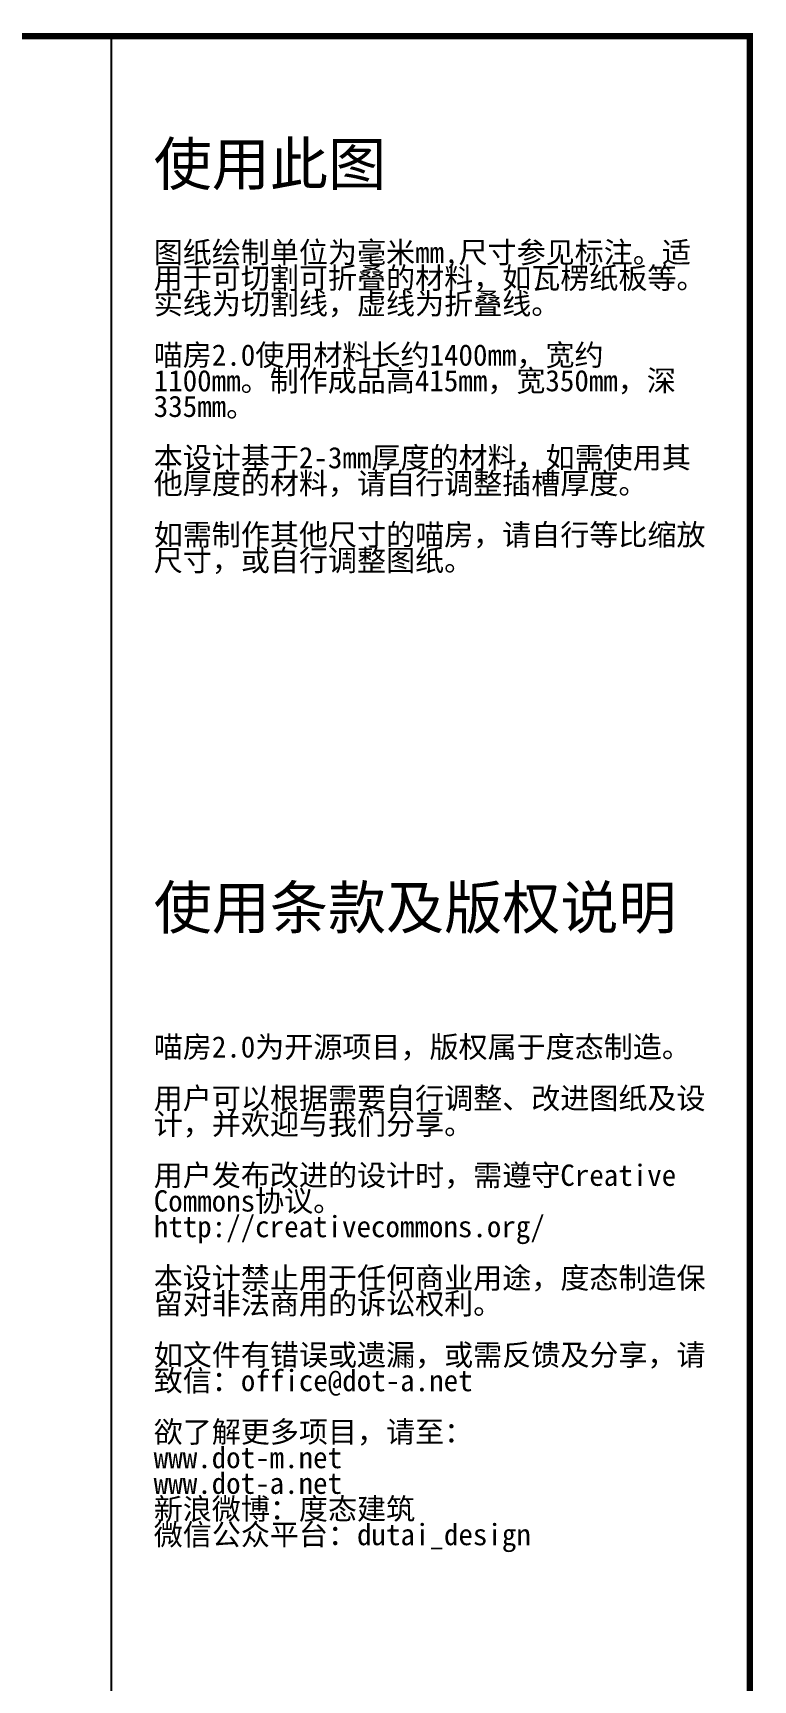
# Model space of a CAD drawing. Extents: x 5344 to 7391, y -1922 to -476.
# Drawn here: x 7053 to 7391, y -1249 to -476 of the extents above; entities that cross this region are included whole.
import ezdxf
from ezdxf.enums import TextEntityAlignment as Align

# ---------------------------------------------------------------- set-up
doc = ezdxf.new("R2010")
doc.units = 0
doc.header["$MEASUREMENT"] = 0
doc.layers.add('00_NOPRINT_TEXT', color=7, linetype='Continuous', lineweight=0)
doc.styles.add('1 10 LT 2.0mm text', font='', dxfattribs={"height": 20})
doc.styles.get('1 10 LT 2.0mm text').set_extended_font_data('SimHei')

msp = doc.modelspace()

# ---------------------------------------------------------------- linework, layer by layer
msp.add_line((7089.58, -477.4), (7089.58, -1920.82))
at = {"const_width": 3}
msp.add_lwpolyline([(5345.95, -1920.82), (7389.58, -1920.82), (7389.58, -477.4), (5345.95, -477.4)], close=True, dxfattribs=at)

# ---------------------------------------------------------------- texts
at = {"layer": '00_NOPRINT_TEXT', "color": 7, "lineweight": 13, "style": '1 10 LT 2.0mm text'}
for s, p in [('使用此图', (7109.58, -527.4)), ('使用条款及版权说明', (7109.58, -876.53))]:
    msp.add_text(s, height=20, rotation=360, dxfattribs=at).set_placement(p, align=Align.TOP_LEFT)
at = {"layer": '00_NOPRINT_TEXT', "color": 7, "lineweight": 13, "char_height": 10, "attachment_point": 1, "rotation": 360, "line_spacing_factor": 0.722892, "style": '1 10 LT 2.0mm text'}
for s, insert, width in [('图纸绘制单位为毫米mm,尺寸参见标注。适用于可切割可折叠的材料，如瓦楞纸板等。实线为切割线，虚线为折叠线。\\P\\P喵房2.0使用材料长约1400mm，宽约1100mm。制作成品高415mm，宽350mm，深335mm。\\P\\P本设计基于2-3mm厚度的材料，如需使用其他厚度的材料，请自行调整插槽厚度。\\P\\P如需制作其他尺寸的喵房，请自行等比缩放尺寸，或自行调整图纸。', (7109.58, -573.91), 264.4385), ('喵房2.0为开源项目，版权属于度态制造。\\P\\P用户可以根据需要自行调整、改进图纸及设计，并欢迎与我们分享。\\P\\P用户发布改进的设计时，需遵守Creative Commons协议。http://creativecommons.org/\\P\\P本设计禁止用于任何商业用途，度态制造保留对非法商用的诉讼权利。\\P\\P如文件有错误或遗漏，或需反馈及分享，请致信：office@dot-a.net\\P\\P欲了解更多项目，请至：\\Pwww.dot-m.net\\Pwww.dot-a.net\\P新浪微博：度态建筑\\P微信公众平台：dutai_design', (7109.58, -946.97), 260)]:
    msp.add_mtext(s, dxfattribs=dict(at, insert=insert, width=width))

doc.saveas('drawing.dxf')
